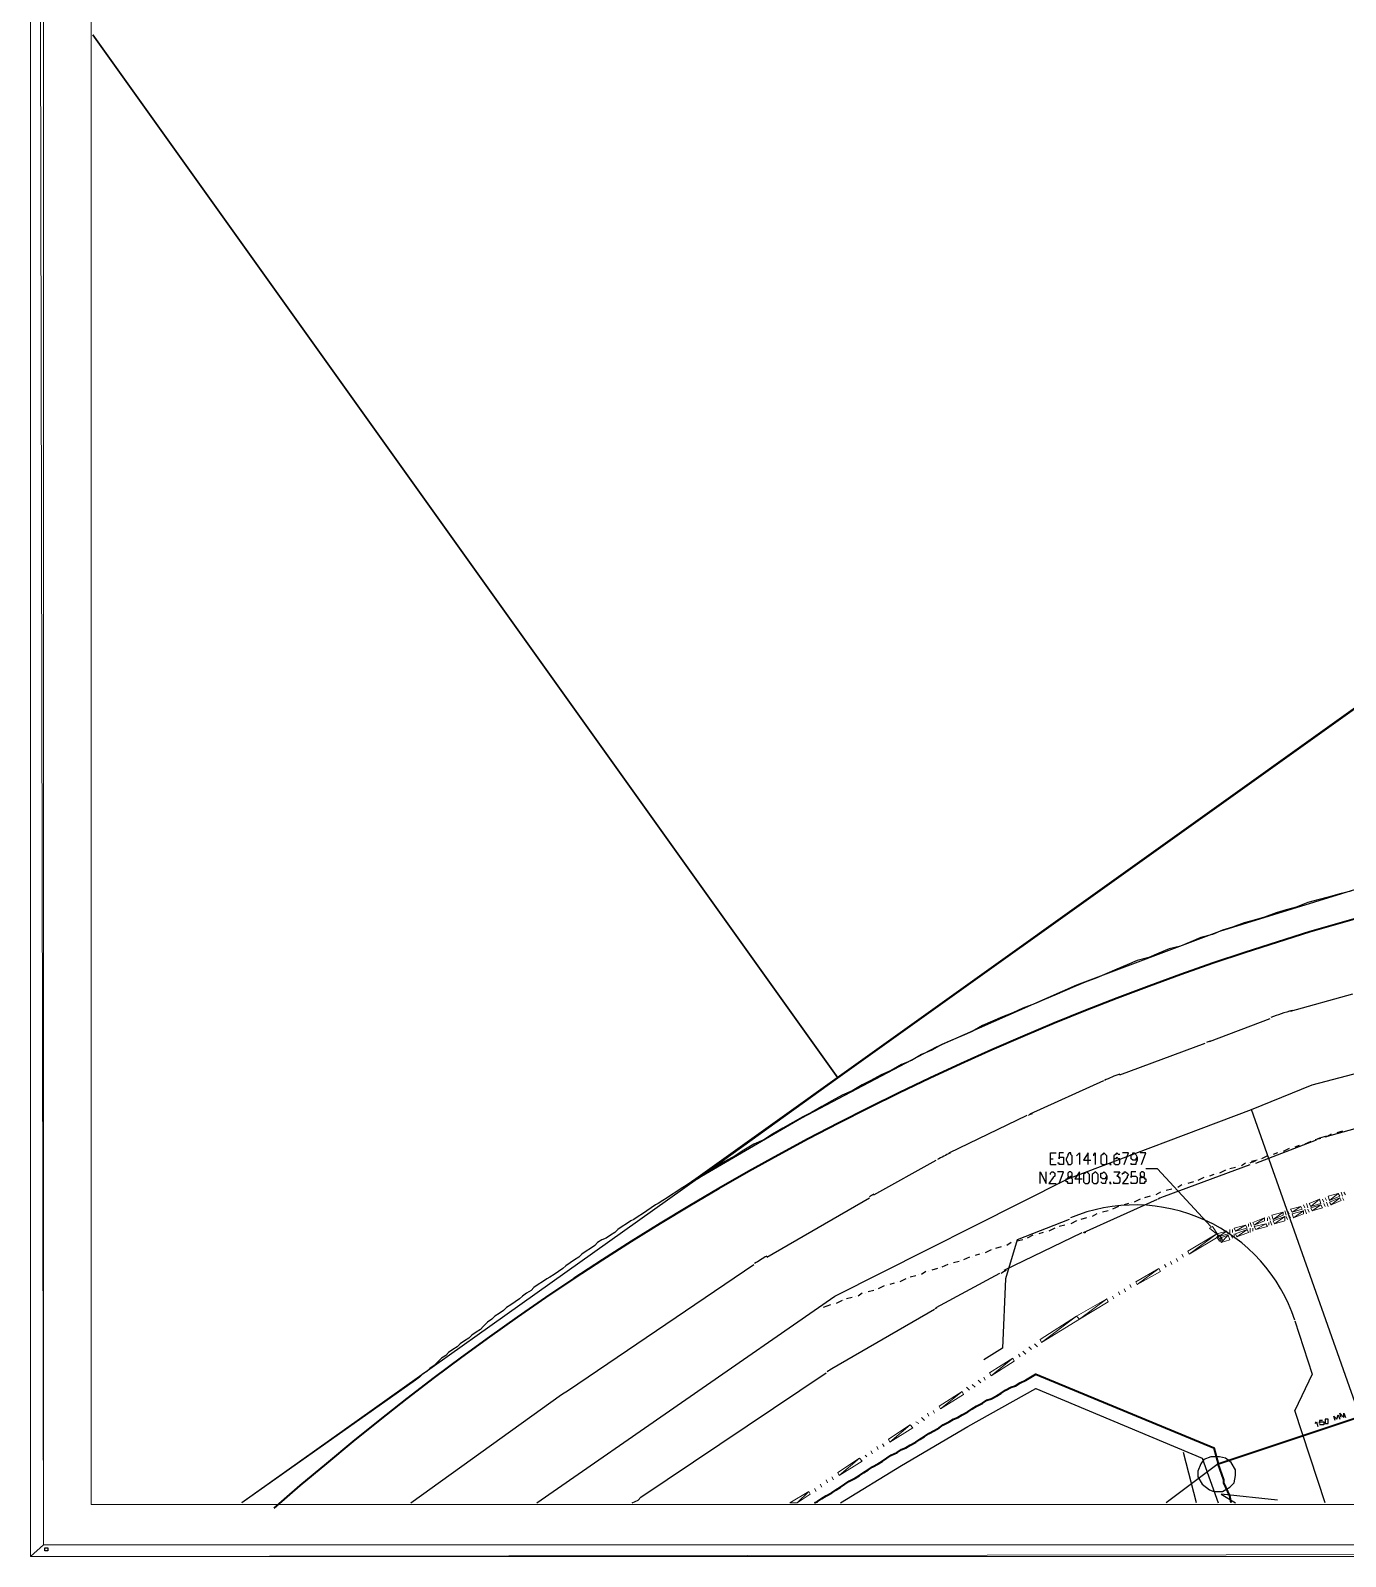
# Model space of a CAD drawing. Header units: inches. Extents: x 5 to 844, y 8 to 596.
# Drawn here: x 5.2 to 122, y 8.1 to 143.7 of the extents above; entities that cross this region are included whole.
import ezdxf

# ---------------------------------------------------------------- set-up
doc = ezdxf.new("R2010")
doc.units = ezdxf.units.IN
doc.header["$MEASUREMENT"] = 0
doc.layers.add('PDF_Geometry', color=7, linetype='Continuous', true_color=0x989898)
doc.layers.add('PDF_Images', color=7, linetype='Continuous')
picture_1 = doc.add_image_def('image1.png', size_in_pixel=(2, 2))

msp = doc.modelspace()

# ---------------------------------------------------------------- linework, layer by layer
at = {"layer": 'PDF_Geometry', "color": 7, "lineweight": 0}
for points in [[(6.31, 594.76), (5.16, 595.79), (6.31, 9.14), (6.31, 594.76)], [(5.16, 595.79), (6.31, 9.14), (5.16, 8.11), (5.16, 595.79)], [(735.15, 161.12), (735.15, 591.8), (10.56, 591.8), (10.56, 12.74)], [(110.19, 37.43), (110.71, 36.66), (109.94, 37.3), (110.19, 37.43)], [(10.56, 12.74), (727.82, 12.74)], [(6.31, 9.14), (5.16, 8.11), (727.82, 9.13)], [(5.16, 8.11), (727.82, 9.13)], [(727.82, 9.14), (6.31, 9.14)], [(727.82, 8.11), (5.16, 8.11)]]:
    msp.add_lwpolyline(points, dxfattribs=at)
at = {"layer": 'PDF_Geometry', "color": 9, "lineweight": 25, "true_color": 0xbababa}
for points in [[(10.69, 348.04), (43.73, 371.7), (206.88, 143.49), (76.9, 50.67), (10.69, 143.36)], [(10.69, 143.36), (76.9, 50.67), (64.43, 41.67), (23.93, 12.87)], [(207.26, 142.59), (211.12, 135.14), (214.33, 127.42), (216.65, 119.32), (218.32, 111.09), (219.09, 102.74), (219.09, 94.38), (218.32, 86.02), (204.43, 75.35), (190.8, 76), (177.31, 76), (163.81, 75.1), (150.31, 73.42), (136.94, 70.85), (123.69, 67.64), (110.84, 63.65), (98.11, 58.9), (85.64, 53.37), (73.68, 47.07), (64.43, 41.67), (76.9, 50.67), (206.88, 143.49), (207.26, 142.59)], [(126.01, 12.87), (113.67, 47.84), (119.07, 50.03), (141.56, 55.94), (164.45, 59.41), (187.59, 60.57), (194.66, 60.44), (211.25, 59.15), (212.92, 59.03), (226.16, 56.84)], [(50.15, 12.87), (76.64, 31.26), (97.34, 41.67), (113.67, 47.84)], [(77.15, 12.87), (82.55, 16.21), (88.47, 19.68), (94.51, 23.03), (109.29, 16.86), (110.71, 12.87)]]:
    msp.add_lwpolyline(points, dxfattribs=at)
at = {"layer": 'PDF_Geometry', "lineweight": 0}
for points in [[(10.69, 143.36), (76.9, 50.67), (206.88, 143.49), (43.73, 371.7), (10.69, 348.04)], [(23.93, 12.87), (64.43, 41.67), (76.9, 50.67), (10.69, 143.36)], [(207.26, 142.59), (206.88, 143.49), (76.9, 50.67), (64.43, 41.67), (73.68, 47.07), (85.64, 53.37), (98.11, 58.9), (110.84, 63.65), (123.69, 67.64), (136.94, 70.85), (150.31, 73.42), (163.68, 75.1), (177.31, 76), (190.8, 76), (204.43, 75.35), (218.32, 86.02), (219.09, 94.38), (219.09, 102.74), (218.32, 111.09), (216.65, 119.32), (214.33, 127.42), (211.12, 135.14), (207.26, 142.59)], [(110.71, 12.87), (109.29, 16.86), (94.51, 23.03), (88.47, 19.68), (82.55, 16.21), (77.15, 12.87)]]:
    msp.add_lwpolyline(points, dxfattribs=at)
at = {"layer": 'PDF_Geometry', "color": 7, "lineweight": 25}
for points in [[(206.75, 143.49), (64.3, 41.67), (63.91, 41.41), (63.53, 41.16), (63.14, 40.9), (62.88, 40.77), (62.5, 40.51), (62.11, 40.26), (61.73, 40), (61.34, 39.74), (60.95, 39.48), (60.7, 39.36), (60.31, 39.1), (59.93, 38.84), (59.54, 38.58), (59.15, 38.33), (58.77, 38.07), (58.51, 37.94), (58.13, 37.68), (57.74, 37.43), (57.35, 37.17), (57.1, 36.91), (56.71, 36.66), (56.33, 36.4), (55.94, 36.27), (55.55, 36.01), (55.3, 35.76), (54.91, 35.5), (54.53, 35.24), (54.14, 34.98), (53.88, 34.73), (53.5, 34.47), (53.11, 34.21), (52.73, 33.96), (52.47, 33.7), (52.08, 33.44), (51.7, 33.18), (51.31, 32.93), (51.05, 32.8), (50.67, 32.54), (50.28, 32.28), (49.9, 32.03), (49.64, 31.77), (49.25, 31.51), (48.87, 31.26), (48.61, 31), (48.23, 30.74), (47.84, 30.48), (47.45, 30.23), (47.2, 29.97), (46.81, 29.71), (46.43, 29.46), (46.17, 29.2), (45.78, 28.94), (45.4, 28.56), (45.14, 28.3), (44.75, 28.04), (44.37, 27.78), (44.11, 27.53), (43.73, 27.27), (43.34, 27.01), (43.08, 26.76), (42.7, 26.5), (42.31, 26.24), (42.06, 25.98), (41.67, 25.73), (41.41, 25.47), (41.03, 25.08), (40.64, 24.83), (40.38, 24.57), (40, 24.31), (39.74, 24.06), (39.36, 23.8), (23.93, 12.87)], [(122.54, 67.25), (121.51, 67), (120.61, 66.74), (119.58, 66.48), (118.68, 66.23), (117.65, 65.84), (116.75, 65.58), (115.85, 65.33), (114.82, 64.94), (113.92, 64.68), (113.02, 64.43), (111.99, 64.04), (111.09, 63.78), (110.19, 63.4), (109.17, 63.14), (108.27, 62.75), (107.37, 62.37), (106.34, 62.11), (105.44, 61.73), (104.54, 61.34), (103.51, 61.08), (102.61, 60.7), (101.71, 60.31), (100.81, 59.93), (99.91, 59.54), (98.88, 59.15), (97.98, 58.77), (97.08, 58.38), (96.18, 58), (95.28, 57.61), (94.38, 57.23), (93.35, 56.84), (92.45, 56.45), (91.55, 56.07), (90.65, 55.68), (89.75, 55.3), (88.85, 54.78), (87.95, 54.4), (87.05, 54.01), (86.15, 53.63), (85.25, 53.11), (84.35, 52.73), (83.45, 52.21), (82.55, 51.83), (81.65, 51.31), (80.75, 50.93), (79.85, 50.41), (79.08, 50.03), (78.18, 49.51), (77.28, 49.13), (76.38, 48.61), (75.48, 48.1), (74.58, 47.58), (73.81, 47.2), (72.91, 46.68), (72.01, 46.17), (71.11, 45.65), (70.34, 45.14), (69.44, 44.75), (68.54, 44.24), (67.77, 43.73), (66.87, 43.21), (65.97, 42.7), (65.2, 42.18), (64.3, 41.67), (206.75, 143.49)], [(95.8, 42.95), (95.8, 43.98), (96.31, 43.98)], [(95.8, 43.47), (96.05, 43.47)], [(96.95, 43.98), (96.57, 43.98), (96.57, 43.47), (96.57, 43.6), (96.7, 43.6), (96.82, 43.6), (96.95, 43.6), (96.95, 43.47), (96.95, 43.34), (96.95, 43.21), (96.95, 43.08), (96.95, 42.95), (96.82, 42.95), (96.7, 42.95), (96.57, 42.95), (96.57, 43.08), (96.44, 43.08)], [(97.47, 43.98), (97.34, 43.85), (97.34, 43.73), (97.21, 43.47), (97.21, 43.34), (97.34, 43.08), (97.34, 42.95), (97.47, 42.95), (97.6, 42.95), (97.72, 43.08), (97.72, 43.34), (97.72, 43.47), (97.72, 43.73), (97.6, 43.85), (97.6, 43.98), (97.47, 43.98)], [(98.11, 43.73), (98.24, 43.85), (98.37, 43.98), (98.37, 42.95)], [(99.14, 42.95), (99.14, 43.98), (98.75, 43.34), (99.4, 43.34)], [(99.65, 43.73), (99.65, 43.85), (99.78, 43.98), (99.78, 42.95)], [(100.55, 43.98), (100.42, 43.85), (100.29, 43.73), (100.29, 43.47), (100.29, 43.34), (100.29, 43.08), (100.42, 42.95), (100.55, 42.95), (100.68, 42.95), (100.81, 43.08), (100.81, 43.34), (100.81, 43.47), (100.81, 43.73), (100.68, 43.85), (100.55, 43.98)], [(101.97, 43.85), (101.84, 43.85), (101.71, 43.98), (101.58, 43.85), (101.45, 43.73), (101.45, 43.47), (101.45, 43.34), (101.45, 43.08), (101.58, 42.95), (101.71, 42.95), (101.84, 42.95), (101.97, 43.08), (101.97, 43.21), (101.97, 43.34), (101.97, 43.47), (101.84, 43.47), (101.71, 43.6), (101.58, 43.47), (101.45, 43.47), (101.45, 43.34)], [(102.35, 42.95), (102.74, 43.98), (102.22, 43.98)], [(103.51, 43.6), (103.38, 43.47), (103.38, 43.34), (103.25, 43.34), (103.12, 43.34), (102.99, 43.47), (102.99, 43.6), (102.99, 43.85), (103.12, 43.85), (103.12, 43.98), (103.25, 43.98), (103.38, 43.85), (103.51, 43.6), (103.51, 43.34), (103.38, 43.08), (103.38, 42.95), (103.25, 42.95), (103.12, 42.95), (102.99, 42.95), (102.99, 43.08)], [(103.89, 42.95), (104.28, 43.98), (103.77, 43.98)], [(94.9, 41.28), (94.9, 42.31), (95.41, 41.28), (95.41, 42.31)], [(95.8, 42.06), (95.8, 42.18), (95.92, 42.31), (96.05, 42.31), (96.18, 42.18), (96.18, 42.06), (96.18, 41.93), (96.05, 41.8), (95.67, 41.28), (96.31, 41.28)], [(95.8, 42.95), (96.31, 42.95)], [(96.57, 41.28), (96.95, 42.31), (96.44, 42.31)], [(97.47, 42.31), (97.34, 42.18), (97.34, 42.06), (97.34, 41.93), (97.6, 41.8), (97.72, 41.67), (97.72, 41.41), (97.72, 41.28), (97.6, 41.28), (97.47, 41.28), (97.34, 41.28), (97.34, 41.41), (97.21, 41.41), (97.21, 41.67), (97.34, 41.67), (97.34, 41.8), (97.47, 41.8), (97.6, 41.93), (97.72, 41.93), (97.72, 42.06), (97.72, 42.18), (97.6, 42.31), (97.47, 42.31)], [(98.37, 41.28), (98.37, 42.31), (97.98, 41.67), (98.62, 41.67)], [(99.01, 42.31), (98.88, 42.18), (98.75, 42.06), (98.75, 41.8), (98.75, 41.67), (98.75, 41.41), (98.88, 41.28), (99.01, 41.28), (99.14, 41.28), (99.27, 41.41), (99.27, 41.67), (99.27, 41.8), (99.27, 42.06), (99.14, 42.18), (99.01, 42.31)], [(99.78, 42.31), (99.65, 42.18), (99.52, 42.06), (99.52, 41.8), (99.52, 41.67), (99.52, 41.41), (99.65, 41.28), (99.78, 41.28), (99.91, 41.28), (100.04, 41.41), (100.04, 41.67), (100.04, 41.8), (100.04, 42.06), (99.91, 42.18), (99.78, 42.31)], [(100.81, 41.93), (100.68, 41.8), (100.68, 41.67), (100.55, 41.67), (100.42, 41.67), (100.29, 41.8), (100.29, 41.93), (100.29, 42.06), (100.29, 42.18), (100.42, 42.18), (100.55, 42.31), (100.68, 42.18), (100.81, 41.93), (100.81, 41.67), (100.68, 41.41), (100.68, 41.28), (100.55, 41.28), (100.42, 41.28), (100.29, 41.41)], [(101.07, 43.08), (101.07, 42.95), (101.19, 42.95), (101.07, 43.08)], [(101.45, 42.31), (101.97, 42.31), (101.71, 41.93), (101.84, 41.93), (101.84, 41.8), (101.97, 41.8), (101.97, 41.67), (101.97, 41.54), (101.97, 41.41), (101.84, 41.28), (101.71, 41.28), (101.58, 41.28), (101.45, 41.28), (101.45, 41.41)], [(102.22, 42.06), (102.22, 42.18), (102.35, 42.18), (102.35, 42.31), (102.48, 42.31), (102.61, 42.18), (102.74, 42.06), (102.61, 41.93), (102.61, 41.8), (102.22, 41.28), (102.74, 41.28)], [(103.38, 42.31), (102.99, 42.31), (102.99, 41.8), (102.99, 41.93), (103.12, 41.93), (103.25, 41.93), (103.38, 41.93), (103.51, 41.8), (103.51, 41.67), (103.51, 41.54), (103.51, 41.41), (103.38, 41.28), (103.25, 41.28), (103.12, 41.28), (102.99, 41.28), (102.99, 41.41)], [(103.89, 42.31), (103.77, 42.18), (103.77, 42.06), (103.77, 41.93), (103.89, 41.93), (104.02, 41.8), (104.15, 41.8), (104.15, 41.67), (104.28, 41.67), (104.28, 41.41), (104.15, 41.41), (104.15, 41.28), (104.02, 41.28), (103.89, 41.28), (103.77, 41.28), (103.77, 41.41), (103.77, 41.67), (103.77, 41.8), (103.89, 41.8), (104.15, 41.93), (104.15, 42.06), (104.15, 42.18), (104.02, 42.31), (103.89, 42.31)], [(110.07, 37.43), (105.31, 42.57), (104.28, 42.57)], [(101.07, 41.41), (101.07, 41.28), (101.19, 41.28), (101.07, 41.41)], [(77.15, 12.87), (82.55, 16.21), (88.47, 19.68), (94.51, 23.03), (109.29, 16.86), (110.71, 12.87)]]:
    msp.add_lwpolyline(points, dxfattribs=at)
at = {"layer": 'PDF_Geometry', "lineweight": 25}
for points in [[(117.14, 56.58), (122.67, 58.13)], [(109.94, 53.88), (115.34, 55.94)], [(101.97, 50.93), (109.55, 53.75)], [(94, 47.45), (100.55, 50.41)], [(86.8, 43.98), (93.74, 47.33)], [(120.22, 45.4), (125.75, 46.94)], [(114.05, 43.08), (119.45, 45.14)], [(118.94, 45.01), (118.42, 44.75)], [(119.07, 45.01), (119.07, 45.01)], [(119.84, 45.27), (119.32, 45.14)], [(120.09, 45.4), (120.09, 45.4)], [(120.74, 45.65), (120.35, 45.4)], [(120.99, 45.65), (120.99, 45.65)], [(121.77, 45.91), (121.25, 45.78)], [(114.44, 43.47), (114.44, 43.47)], [(115.08, 43.73), (114.57, 43.47)], [(115.34, 43.73), (115.34, 43.73)], [(115.98, 43.98), (115.59, 43.85)], [(116.24, 44.11), (116.24, 44.11)], [(117.01, 44.37), (116.49, 44.11)], [(117.27, 44.37), (117.27, 44.37)], [(117.91, 44.63), (117.52, 44.5)], [(118.17, 44.75), (118.17, 44.75)], [(80.11, 40.26), (85.64, 43.34)], [(105.95, 40.13), (113.54, 42.95)], [(110.32, 42.06), (109.94, 41.93)], [(110.58, 42.18), (110.58, 42.18)], [(111.35, 42.44), (110.84, 42.18)], [(111.48, 42.44), (111.48, 42.44)], [(112.25, 42.7), (111.74, 42.57)], [(112.51, 42.83), (112.51, 42.83)], [(113.15, 43.08), (112.77, 42.83)], [(113.41, 43.08), (113.41, 43.08)], [(114.18, 43.34), (113.67, 43.21)], [(106.59, 40.77), (106.08, 40.64)], [(106.85, 40.9), (106.85, 40.9)], [(107.49, 41.16), (107.11, 40.9)], [(107.75, 41.16), (107.75, 41.16)], [(108.52, 41.41), (108.01, 41.28)], [(108.65, 41.54), (108.65, 41.54)], [(109.42, 41.8), (108.91, 41.54)], [(109.68, 41.8), (109.68, 41.8)], [(70.6, 34.73), (79.72, 40)], [(98.75, 36.91), (105.31, 39.87)], [(102.74, 39.48), (102.35, 39.36)], [(102.99, 39.61), (102.99, 39.61)], [(103.77, 39.87), (103.25, 39.61)], [(104.02, 39.87), (104.02, 39.87)], [(104.67, 40.13), (104.15, 40)], [(104.92, 40.26), (104.92, 40.26)], [(105.57, 40.51), (105.18, 40.26)], [(105.82, 40.51), (105.82, 40.51)], [(97.47, 38.07), (92.84, 36.27)], [(99.01, 38.2), (98.5, 38.07)], [(99.27, 38.33), (99.27, 38.33)], [(99.91, 38.58), (99.52, 38.33)], [(100.17, 38.58), (100.17, 38.58)], [(100.94, 38.84), (100.42, 38.71)], [(101.07, 38.97), (101.07, 38.97)], [(101.84, 39.23), (101.32, 38.97)], [(102.09, 39.23), (102.09, 39.23)], [(91.68, 33.57), (98.62, 36.91)], [(94.25, 36.66), (93.74, 36.4)], [(94.51, 36.66), (94.51, 36.66)], [(95.15, 36.91), (94.77, 36.78)], [(95.41, 37.04), (95.41, 37.04)], [(96.18, 37.3), (95.67, 37.04)], [(96.44, 37.3), (96.44, 37.3)], [(97.08, 37.56), (96.57, 37.43)], [(97.34, 37.68), (97.34, 37.68)], [(98.11, 37.94), (97.6, 37.68)], [(98.24, 37.94), (98.24, 37.94)], [(90.52, 35.37), (90.01, 35.11)], [(90.65, 35.37), (90.65, 35.37)], [(91.42, 35.63), (90.91, 35.5)], [(91.68, 35.76), (91.68, 35.76)], [(92.84, 36.27), (91.81, 32.8)], [(92.32, 36.01), (91.94, 35.76)], [(92.58, 36.01), (92.58, 36.01)], [(93.35, 36.27), (92.84, 36.14)], [(93.61, 36.4), (93.61, 36.4)], [(38.97, 12.87), (52.34, 22.51), (52.98, 22.9), (69.44, 34.08)], [(86.67, 34.08), (86.15, 33.83)], [(86.92, 34.08), (86.92, 34.08)], [(87.7, 34.34), (87.18, 34.21)], [(87.82, 34.47), (87.82, 34.47)], [(88.6, 34.73), (88.08, 34.47)], [(88.85, 34.73), (88.85, 34.73)], [(89.5, 34.98), (89.11, 34.86)], [(89.75, 35.11), (89.75, 35.11)], [(82.94, 32.8), (82.42, 32.54)], [(83.2, 32.8), (83.2, 32.8)], [(83.84, 33.06), (83.32, 32.93)], [(84.1, 33.18), (84.1, 33.18)], [(84.74, 33.44), (84.35, 33.18)], [(85, 33.44), (85, 33.44)], [(85.77, 33.7), (85.25, 33.57)], [(85.64, 30.23), (91.3, 33.31)], [(86.02, 33.83), (86.02, 33.83)], [(91.81, 32.8), (91.55, 26.63), (89.88, 25.6)], [(78.44, 31.26), (78.44, 31.26)], [(79.08, 31.51), (78.7, 31.26)], [(79.34, 31.51), (79.34, 31.51)], [(80.11, 31.77), (79.6, 31.64)], [(80.24, 31.9), (80.24, 31.9)], [(81.01, 32.16), (80.5, 31.9)], [(81.27, 32.16), (81.27, 32.16)], [(81.91, 32.41), (81.52, 32.28)], [(82.17, 32.54), (82.17, 32.54)], [(76.25, 30.48), (75.61, 30.23)], [(76.38, 24.83), (85.51, 30.1)], [(76.51, 30.61), (76.51, 30.61)], [(77.28, 30.87), (76.77, 30.61)], [(77.41, 30.87), (77.41, 30.87)], [(78.18, 31.13), (77.67, 31)], [(117.52, 29.07), (119.07, 24.31), (117.52, 21.1)], [(58.64, 12.87), (59.15, 13.13), (59.41, 13.39), (75.87, 24.44)], [(120.22, 12.87), (117.52, 21.1)]]:
    msp.add_lwpolyline(points, dxfattribs=at)
at = {"layer": 'PDF_Geometry', "color": 3, "lineweight": 0}
for points in [[(118.29, 39.36), (118.42, 39.1)], [(118.55, 39.48), (118.68, 39.1)], [(118.81, 39.48), (118.94, 39.23), (119.71, 39.87), (118.81, 39.48)], [(118.94, 39.23), (119.71, 39.87), (119.84, 39.48), (118.94, 39.23)], [(119.84, 39.36), (119.07, 38.84), (118.94, 39.1), (119.84, 39.36)], [(119.97, 39.1), (119.84, 39.36), (119.07, 38.84), (119.97, 39.1)], [(119.97, 39.87), (120.09, 39.61)], [(120.22, 39.23), (120.09, 39.48)], [(120.22, 40), (120.35, 39.74)], [(120.48, 39.23), (120.35, 39.61)], [(120.48, 40.13), (120.61, 39.74), (121.38, 40.38), (120.48, 40.13)], [(120.61, 39.74), (121.38, 40.38), (121.51, 40.13), (120.61, 39.74)], [(121.51, 40), (120.74, 39.36), (120.61, 39.61), (121.51, 40)], [(121.64, 39.74), (121.51, 40), (120.74, 39.36), (121.64, 39.74)], [(121.64, 40.51), (121.77, 40.13)], [(121.89, 39.74), (121.77, 40)], [(121.89, 40.51), (122.02, 40.26)], [(113.79, 37.81), (113.92, 37.56), (114.82, 38.2), (113.79, 37.81)], [(113.92, 37.56), (114.82, 38.2), (114.82, 37.94), (113.92, 37.56)], [(115.08, 38.2), (115.08, 37.94)], [(115.21, 38.33), (115.34, 38.07)], [(115.47, 38.46), (115.59, 38.07), (116.49, 38.71), (115.47, 38.46)], [(115.59, 38.07), (116.49, 38.71), (116.49, 38.46), (115.59, 38.07)], [(116.62, 38.33), (115.72, 37.68), (115.59, 37.94), (116.62, 38.33)], [(116.62, 37.94), (116.62, 38.33), (115.72, 37.68), (116.62, 37.94)], [(116.62, 38.84), (116.75, 38.46)], [(116.88, 38.07), (116.75, 38.33)], [(116.88, 38.84), (117.01, 38.58)], [(117.14, 38.2), (117.01, 38.46)], [(117.14, 38.97), (117.27, 38.71), (118.04, 39.23), (117.14, 38.97)], [(117.27, 38.71), (118.04, 39.23), (118.17, 38.97), (117.27, 38.71)], [(118.29, 38.84), (117.39, 38.2), (117.27, 38.58), (118.29, 38.84)], [(118.29, 38.58), (118.29, 38.84), (117.39, 38.2), (118.29, 38.58)], [(118.55, 38.58), (118.42, 38.97)], [(118.81, 38.71), (118.68, 38.97)], [(110.58, 36.78), (108.14, 34.98), (108.01, 35.24), (110.58, 36.78)], [(110.71, 36.53), (110.58, 36.78), (108.14, 34.98), (110.71, 36.53)], [(110.58, 36.78), (110.71, 36.53), (111.48, 37.04), (110.58, 36.78)], [(111.09, 36.27), (110.58, 36.53), (110.84, 36.66), (111.09, 36.27)], [(110.71, 36.53), (111.48, 37.04), (111.61, 36.78), (110.71, 36.53)], [(111.61, 36.66), (110.97, 36.01), (110.84, 36.4), (111.61, 36.66)], [(111.74, 36.27), (111.61, 36.66), (110.97, 36.01), (111.74, 36.27)], [(111.74, 37.17), (111.74, 36.78)], [(111.99, 36.4), (111.87, 36.66)], [(111.99, 37.17), (111.99, 36.91)], [(112.12, 37.3), (112.25, 37.04), (113.15, 37.56), (112.12, 37.3)], [(112.12, 36.53), (112.12, 36.78)], [(112.25, 37.04), (113.15, 37.56), (113.28, 37.3), (112.25, 37.04)], [(113.28, 37.17), (112.38, 36.53), (112.25, 36.78), (113.28, 37.17)], [(113.41, 36.91), (113.28, 37.17), (112.38, 36.53), (113.41, 36.91)], [(113.41, 37.68), (113.41, 37.43)], [(113.54, 37.81), (113.67, 37.43)], [(113.54, 36.91), (113.54, 37.3)], [(113.79, 37.04), (113.79, 37.3)], [(114.95, 37.68), (114.05, 37.17), (113.92, 37.43), (114.95, 37.68)], [(115.08, 37.43), (114.95, 37.68), (114.05, 37.17), (115.08, 37.43)], [(115.21, 37.56), (115.21, 37.81)], [(115.47, 37.56), (115.34, 37.94)], [(110.84, 36.14), (111.09, 36.27), (110.58, 36.53), (110.84, 36.14)], [(106.08, 33.83), (105.95, 34.08)], [(106.59, 34.08), (106.47, 34.34)], [(107.11, 34.34), (106.98, 34.6)], [(107.62, 34.73), (107.49, 34.98)], [(105.44, 33.7), (103.51, 32.28), (103.38, 32.54), (105.44, 33.7)], [(105.57, 33.44), (105.44, 33.7), (103.51, 32.28), (105.57, 33.44)], [(101.45, 31), (101.32, 31.26)], [(101.97, 31.38), (101.84, 31.64)], [(102.48, 31.64), (102.35, 31.9)], [(102.99, 32.03), (102.87, 32.28)], [(100.81, 31), (98.37, 29.2), (98.11, 29.46), (100.81, 31)], [(100.94, 30.74), (100.81, 31), (98.37, 29.2), (100.94, 30.74)], [(98.11, 29.46), (95.02, 27.14), (94.9, 27.4), (98.11, 29.46)], [(98.37, 29.2), (98.11, 29.46), (95.02, 27.14), (98.37, 29.2)], [(93.1, 25.86), (92.97, 26.11)], [(93.61, 26.11), (93.35, 26.37)], [(94.12, 26.5), (93.87, 26.76)], [(94.64, 26.76), (94.38, 27.01)], [(92.45, 25.73), (90.52, 24.18), (90.4, 24.44), (92.45, 25.73)], [(92.58, 25.47), (92.45, 25.73), (90.52, 24.18), (92.58, 25.47)], [(88.6, 22.9), (88.34, 23.16)], [(89.11, 23.16), (88.85, 23.41)], [(89.62, 23.54), (89.37, 23.8)], [(90.01, 23.8), (89.88, 24.06)], [(87.95, 22.77), (86.02, 21.23), (85.9, 21.48), (87.95, 22.77)], [(88.08, 22.51), (87.95, 22.77), (86.02, 21.23), (88.08, 22.51)], [(84.61, 20.2), (84.35, 20.46)], [(85, 20.58), (84.87, 20.84)], [(85.51, 20.84), (85.38, 21.1)], [(83.32, 19.81), (81.52, 18.27), (81.4, 18.53), (83.32, 19.81)], [(83.58, 19.56), (83.32, 19.81), (81.52, 18.27), (83.58, 19.56)], [(84.1, 19.94), (83.84, 20.07)], [(80.5, 17.63), (80.37, 17.88)], [(81.01, 17.88), (80.88, 18.14)], [(78.82, 16.86), (77.02, 15.31), (76.9, 15.57), (78.82, 16.86)], [(79.08, 16.6), (78.82, 16.86), (77.02, 15.31), (79.08, 16.6)], [(79.47, 16.98), (79.34, 17.11)], [(79.98, 17.24), (79.85, 17.5)], [(76, 14.67), (75.87, 14.93)], [(76.51, 14.93), (76.38, 15.18)], [(72.65, 12.87), (73.3, 12.87), (74.32, 13.9), (72.65, 12.87)], [(73.3, 12.87), (74.32, 13.9), (74.45, 13.64), (73.3, 12.87)], [(74.97, 13.9), (74.84, 14.16)], [(75.48, 14.28), (75.35, 14.54)]]:
    msp.add_lwpolyline(points, dxfattribs=at)
at = {"layer": 'PDF_Geometry', "color": 3, "lineweight": 40}
for points in [[(110.71, 16.34), (137.32, 25.21)], [(74.84, 12.87), (75.1, 13), (75.48, 13.26), (75.87, 13.51), (76.38, 13.77), (76.77, 14.03), (77.15, 14.28), (77.54, 14.54), (77.92, 14.8), (78.44, 15.06), (78.82, 15.31), (79.21, 15.57), (79.6, 15.83), (79.98, 16.08), (80.5, 16.34), (80.88, 16.6), (81.27, 16.86), (81.65, 17.11), (82.17, 17.37), (82.55, 17.63), (82.94, 17.76), (83.32, 18.01), (83.84, 18.27), (84.22, 18.53), (84.61, 18.78), (85, 19.04), (85.51, 19.3), (85.9, 19.56), (86.28, 19.81), (86.8, 20.07), (87.18, 20.33), (87.57, 20.46), (87.95, 20.71), (88.47, 20.97), (88.85, 21.23), (89.24, 21.48), (89.75, 21.74), (90.14, 22), (90.52, 22.13), (91.04, 22.38), (91.42, 22.64), (91.81, 22.9), (92.32, 23.16), (92.71, 23.28), (93.1, 23.54), (93.61, 23.8), (94.51, 24.31), (110.32, 17.76), (110.71, 16.34)], [(111.22, 14.67), (111.22, 14.93), (110.71, 16.34)]]:
    msp.add_lwpolyline(points, dxfattribs=at)
at = {"layer": 'PDF_Geometry', "color": 1, "lineweight": 25}
for points in [[(121.12, 20.2), (120.99, 20.58), (121.25, 20.33), (121.38, 20.71), (121.51, 20.33)], [(121.64, 20.46), (121.51, 20.84), (121.89, 20.46), (121.89, 20.84), (122.02, 20.46)], [(119.32, 19.94), (119.32, 19.94), (119.45, 20.07), (119.58, 19.68)], [(119.97, 20.2), (119.71, 20.2), (119.71, 19.94), (119.71, 20.07), (119.84, 20.07), (119.97, 20.07), (120.09, 20.07), (120.09, 19.94), (120.09, 19.81), (119.97, 19.81), (119.84, 19.81), (119.71, 19.81)], [(120.22, 20.33), (120.22, 20.2), (120.22, 20.07), (120.22, 19.94), (120.35, 19.94), (120.48, 19.94), (120.48, 20.07), (120.48, 20.2), (120.48, 20.33), (120.35, 20.33), (120.22, 20.33)], [(108.91, 15.7), (108.91, 15.18), (109.29, 14.54), (109.94, 14.03), (110.32, 13.9), (111.09, 13.9), (111.74, 14.28), (112.12, 14.67), (112.25, 15.31), (112.25, 15.83), (111.87, 16.47), (111.35, 16.86), (110.84, 16.98), (110.07, 16.98), (109.42, 16.73), (109.17, 16.34), (108.91, 15.7)]]:
    msp.add_lwpolyline(points, dxfattribs=at)
at = {"layer": 'PDF_Geometry', "color": 6, "lineweight": 25}
for points in [[(110.71, 16.34), (106.08, 12.87)], [(108.78, 12.87), (107.62, 17.37)]]:
    msp.add_lwpolyline(points, dxfattribs=at)
at = {"layer": 'PDF_Geometry', "color": 4, "lineweight": 25}
msp.add_lwpolyline([(115.98, 13.13), (110.97, 13.64), (112.25, 12.87)], dxfattribs=at)
at = {"layer": 'PDF_Geometry', "color": 42, "lineweight": 40, "true_color": 0xb88a00}
for points in [[(111.74, 13.51), (111.22, 14.67)], [(111.87, 12.87), (111.74, 13.51)]]:
    msp.add_lwpolyline(points, dxfattribs=at)
at = {"layer": 'PDF_Geometry', "color": 3, "lineweight": 40}
msp.add_arc((191.02, -174.43), 248.75, 86.5813, 131.3178, dxfattribs=at)
at = {"layer": 'PDF_Geometry', "lineweight": 25}
for centre, radius, start, end in [((122.6, 37.37), 19.99, 105.4421, 111.173), ((102.39, 73.71), 21.18, 290.1609, 291.1304), ((108.83, 32.25), 19.96, 110.1391, 114.3705), ((102.55, 28.98), 20.3, 114.3731, 115.4005), ((122.6, 37.12), 8.66, 105.2135, 110.8585), ((95.45, 25.96), 19.94, 115.4102, 119.0883), ((102.62, 72.74), 31.59, 290.2282, 291.2502), ((90.03, 22.45), 20.43, 119.0875, 120.3129), ((103.32, 24.38), 14.98, 18.4405, 112.5549), ((108.87, 32.16), 8.48, 110.1281, 114.3214), ((102.29, 29.54), 8.11, 114.5342, 115.6119), ((80.67, 17.59), 19.96, 120.3309, 123.9834), ((95.5, 25.87), 8.47, 115.4227, 119.0635), ((89.62, 22.96), 8.24, 118.4305, 119.7249), ((80.68, 17.58), 8.4, 120.4531, 124.1114)]:
    msp.add_arc(centre, radius, start, end, dxfattribs=at)

# ---------------------------------------------------------------- pictures from other files: only their frames are drawn
at = {"layer": 'PDF_Images'}
image = msp.add_image(picture_1, insert=(6.44, 8.63), size_in_units=(0.257, 0.257), dxfattribs=at)
image.dxf.flags = 15

doc.saveas('drawing.dxf')
